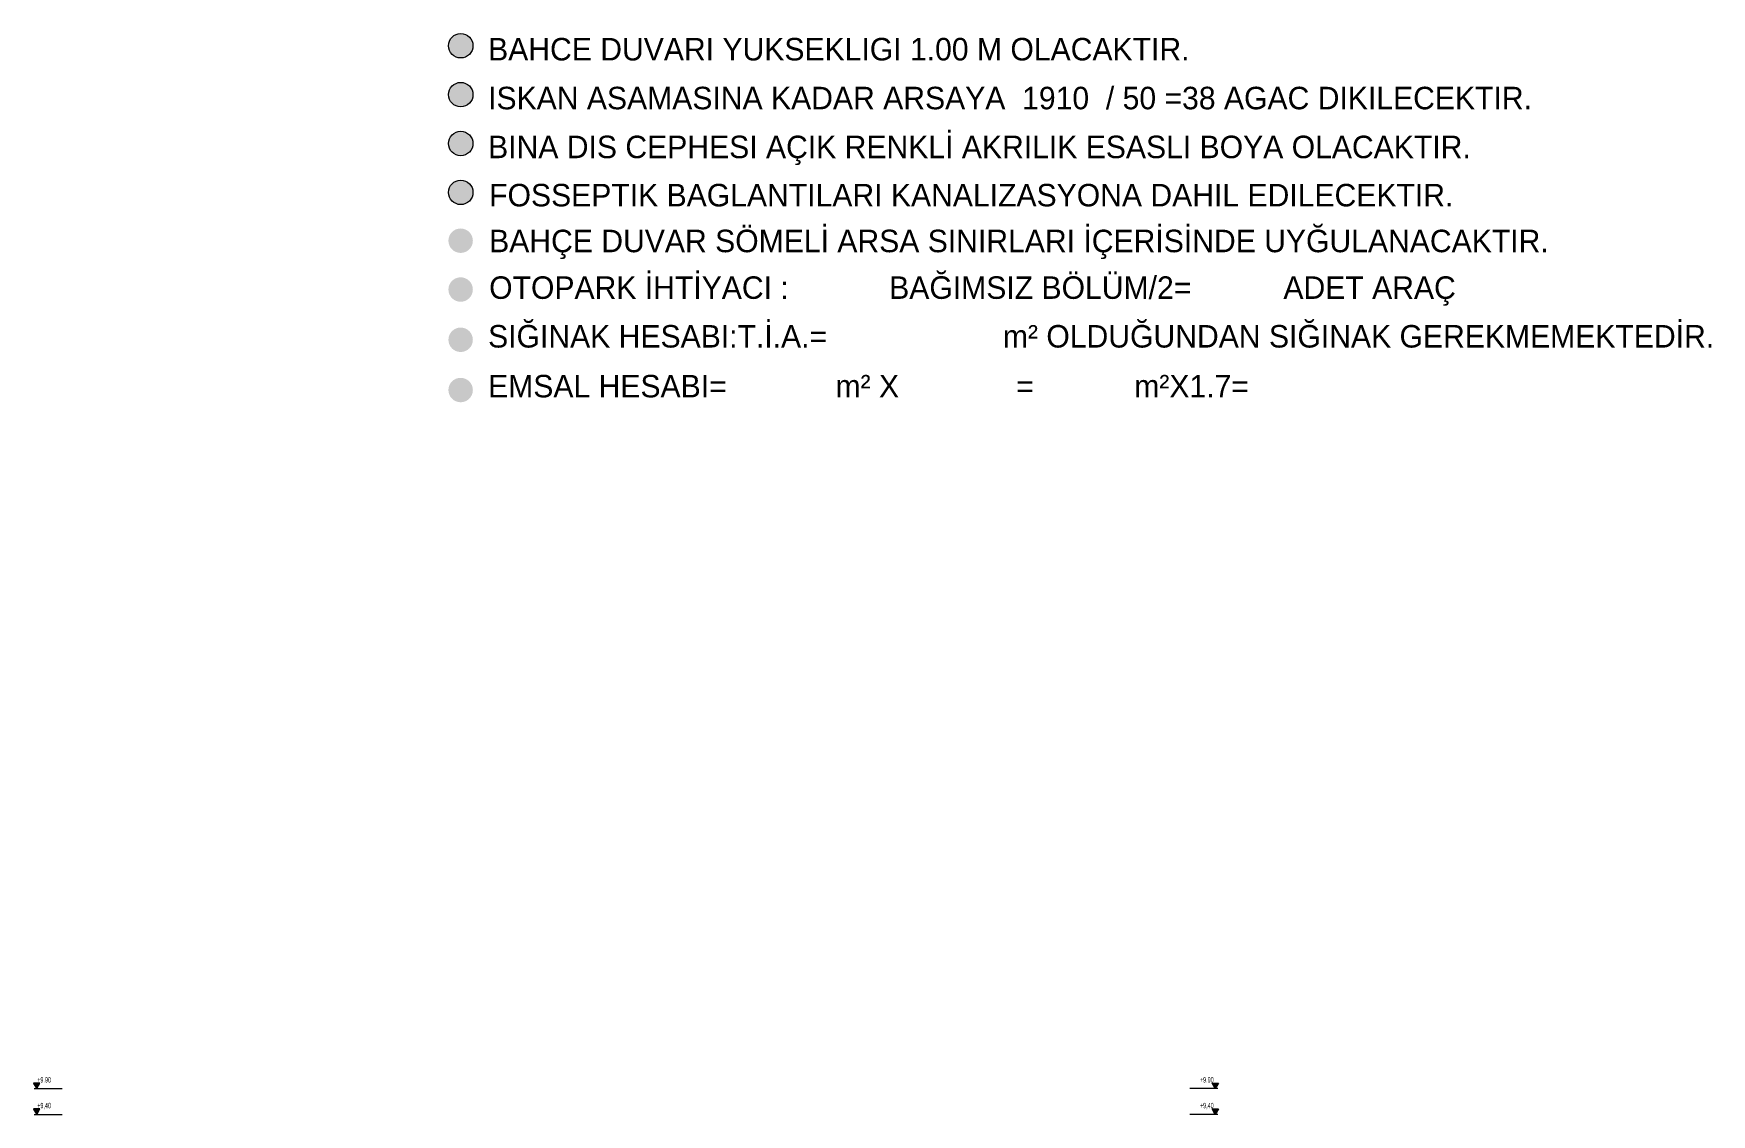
# Model space of a CAD drawing. Extents: x 775040 to 808375, y 4159409 to 4163651.
# Drawn here: x 777926 to 779094, y 4160406 to 4161159 of the extents above; entities that cross this region are included whole.
import ezdxf

# ---------------------------------------------------------------- set-up
doc = ezdxf.new("R2010")
doc.units = 0
doc.header["$MEASUREMENT"] = 0
for name, color, linetype, lineweight in [('25yazi', 255, 'Continuous', 15), ('KAPI', 1, 'Continuous', 15), ('P-HatchLight', 200, 'Continuous', 5), ('P-Levels', 240, 'Continuous', 20), ('P-Oklar', 31, 'Continuous', 18), ('Z_iç ölçü dikey', 111, 'Continuous', 25)]:
    doc.layers.add(name, color=color, linetype=linetype, lineweight=lineweight)
doc.layers.add('tarama', color=8, linetype='Continuous')
doc.layers.add('YAZI', color=3, linetype='Continuous')
doc.styles.add('50', font='swisscl.ttf', dxfattribs={"height": 50})
doc.styles.add('MAHAL', font='stylu.ttf', dxfattribs={"height": 9})

# ---------------------------------------------------------------- blocks, each defined once
blk = doc.blocks.new('KOTLAMAGORUNUS KESITTE')
at = {"layer": 'P-HatchLight'}
for points in [[(0.152, 0.148), (0.072, 0.01), (-0.008, 0.148)], [(0.143, 0.143), (0.072, 0.02), (0.001, 0.143)], [(0.135, 0.138), (0.072, 0.03), (0.01, 0.138)], [(0.126, 0.133), (0.072, 0.04), (0.018, 0.133)], [(0.117, 0.128), (0.072, 0.05), (0.027, 0.128)], [(0.109, 0.123), (0.072, 0.06), (0.036, 0.123)], [(0.1, 0.118), (0.072, 0.07), (0.044, 0.118)], [(0.091, 0.113), (0.072, 0.08), (0.053, 0.113)], [(0.083, 0.108), (0.072, 0.09), (0.062, 0.108)], [(0.074, 0.103), (0.072, 0.1), (0.07, 0.103)]]:
    blk.add_lwpolyline(points, close=True, dxfattribs=at)
at = {"layer": 'P-Oklar', "color": 2, "ltscale": 0.5}
blk.add_line((0, 0), (0.779, 0), dxfattribs=at)
blk.add_lwpolyline([(-0.016, 0.153), (0.072, 0), (0.161, 0.153)], close=True, dxfattribs=at)
at = {"layer": 'P-Levels', "color": 7, "style": '50', "width": 0.8}
blk.add_attdef('%%P0.00', (-0.031, 0.178), '', height=0.15, dxfattribs=at)
blk = doc.blocks.new('A$C41EB7E44')
at = {"layer": 'tarama'}
ref = blk.add_blockref('KOTLAMAGORUNUS KESITTE', (316.6, 1396.6), dxfattribs=dict(at, xscale=100, yscale=100, zscale=100))
ref.add_attrib('%%P0.00', '+9.90', (325.3, 1413.8), dxfattribs={"layer": '25yazi', "height": 15, "style": '50', "width": 0.8})
ref = blk.add_blockref('KOTLAMAGORUNUS KESITTE', (3612.3, 1396.6), dxfattribs=dict(at, xscale=-100, yscale=100, zscale=100))
ref.add_attrib('%%P0.00', '+9.90', (3562.6, 1413.8), dxfattribs={"layer": '25yazi', "height": 15, "rotation": 360, "style": '50', "width": 0.8})
ref = blk.add_blockref('KOTLAMAGORUNUS KESITTE', (316.6, 1324.7), dxfattribs=dict(at, xscale=100, yscale=100, zscale=100))
ref.add_attrib('%%P0.00', '+9,40', (325.3, 1342), dxfattribs={"layer": '25yazi', "height": 15, "style": '50', "width": 0.8})
ref = blk.add_blockref('KOTLAMAGORUNUS KESITTE', (3612.3, 1324.7), dxfattribs=dict(at, xscale=-100, yscale=100, zscale=100))
ref.add_attrib('%%P0.00', '+9,40', (3562.6, 1342), dxfattribs={"layer": '25yazi', "height": 15, "rotation": 360, "style": '50', "width": 0.8})

msp = doc.modelspace()

# ---------------------------------------------------------------- hatches: boundary and pattern name
at = {"layer": 'KAPI'}
for points in [[(778223.39, 4161141.5, 1), (778223.39, 4161158.52, 1)], [(778223.39, 4161107.47, 1), (778223.39, 4161124.49, 1)], [(778223.39, 4161073.43, 1), (778223.39, 4161090.45, 1)], [(778223.39, 4161039.4, 1), (778223.39, 4161056.42, 1)], [(778223.3, 4161005.74, 1), (778223.3, 4161022.76, 1)], [(778223.3, 4160971.74, 1), (778223.3, 4160988.76, 1)], [(778223.3, 4160936.74, 1), (778223.3, 4160953.76, 1)], [(778223.3, 4160901.74, 1), (778223.3, 4160918.76, 1)]]:
    msp.add_hatch(color=256, dxfattribs=at).paths.add_polyline_path(points)

# ---------------------------------------------------------------- linework, layer by layer
for centre in [(778223.39, 4161150.01), (778223.39, 4161115.98), (778223.39, 4161081.94), (778223.39, 4161047.91)]:
    msp.add_circle(centre, 8.51, dxfattribs=at)

# ---------------------------------------------------------------- block references
at = {"layer": 'Z_iç ölçü dikey', "linetype": 'Continuous', "xscale": 0.25, "yscale": 0.25, "zscale": 0.25}
msp.add_blockref('A$C41EB7E44', (777847.29, 4160074.58), dxfattribs=at)

# ---------------------------------------------------------------- texts
at = {"layer": 'YAZI', "style": 'MAHAL'}
for s, p in [('BAHCE DUVARI YUKSEKLIGI 1.00 M OLACAKTIR.', (778242.42, 4161139.79)), ('ISKAN ASAMASINA KADAR ARSAYA  1910  / 50 =38 AGAC DIKILECEKTIR.', (778242.42, 4161105.76)), ('BINA DIS CEPHESI AÇIK RENKLİ AKRILIK ESASLI BOYA OLACAKTIR.', (778242.42, 4161071.72)), ('FOSSEPTIK BAGLANTILARI KANALIZASYONA DAHIL EDILECEKTIR.', (778243.15, 4161038.14)), ('BAHÇE DUVAR SÖMELİ ARSA SINIRLARI İÇERİSİNDE UYĞULANACAKTIR.', (778243.15, 4161006.23)), ('OTOPARK İHTİYACI :            BAĞIMSIZ BÖLÜM/2=           ADET ARAÇ', (778243.15, 4160973.75)), ('SIĞINAK HESABI:T.İ.A.=                     m² OLDUĞUNDAN SIĞINAK GEREKMEMEKTEDİR.', (778242.42, 4160939.84)), ('EMSAL HESABI=             m² X              =            m²X1.7=       ', (778242.42, 4160905.13))]:
    msp.add_text(s, height=15.68, dxfattribs=at).set_placement(p)

doc.saveas('drawing.dxf')
